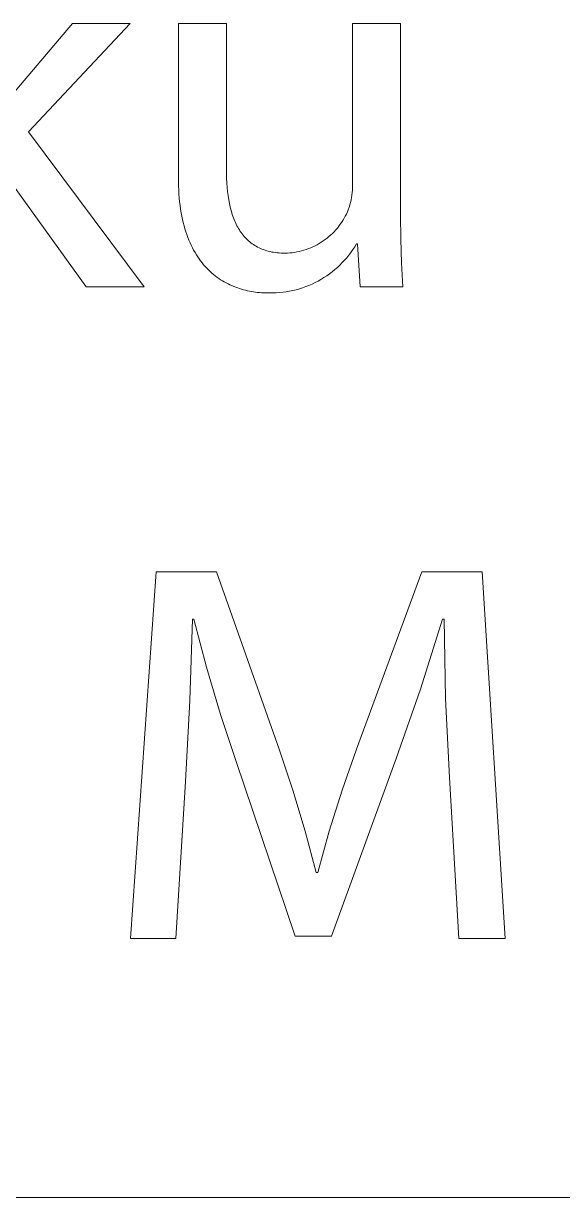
# Model space of a CAD drawing. Header units: millimetres. Extents: x 1348 to 6197, y -150 to 3238.
# Drawn here: x 5180.2 to 5228.3, y -149.9 to -45.1 of the extents above; entities that cross this region are included whole.
import ezdxf

# ---------------------------------------------------------------- set-up
doc = ezdxf.new("R2010")
doc.units = ezdxf.units.MM
doc.header["$MEASUREMENT"] = 0
doc.layers.add('Domyślny', color=7, linetype='Continuous', true_color=0x000000)

msp = doc.modelspace()

# ---------------------------------------------------------------- linework, layer by layer
at = {"layer": 'Domyślny', "color": 18, "lineweight": 15, "true_color": 0x000000}
for p, q in [((5177.65, -53.25), (5184.53, -45.15)), ((5189.68, -45.15), (5180.61, -54.8)), ((5184.53, -45.15), (5189.68, -45.15)), ((5193.99, -58.9), (5193.99, -45.14)), ((5193.99, -45.14), (5198.27, -45.14)), ((5198.27, -45.14), (5198.27, -58.16)), ((5209.53, -59.56), (5209.53, -45.14)), ((5209.53, -45.14), (5213.81, -45.14)), ((5213.81, -45.14), (5213.81, -62.24)), ((5180.61, -54.8), (5190.94, -68.64)), ((5185.76, -68.64), (5177.65, -57.39)), ((5198.27, -58.16), (5198.27, -58.57)), ((5198.27, -58.57), (5198.29, -58.97)), ((5194, -59.65), (5193.99, -58.9)), ((5194.02, -60.02), (5194, -59.65)), ((5198.29, -58.97), (5198.31, -59.37)), ((5198.31, -59.37), (5198.34, -59.76)), ((5209.52, -59.78), (5209.53, -59.56)), ((5194.04, -60.37), (5194.02, -60.02)), ((5194.07, -60.72), (5194.04, -60.37)), ((5194.1, -61.05), (5194.07, -60.72)), ((5198.34, -59.76), (5198.37, -60.13)), ((5198.37, -60.13), (5198.42, -60.5)), ((5198.42, -60.5), (5198.48, -60.86)), ((5209.39, -60.89), (5209.43, -60.67)), ((5209.43, -60.67), (5209.47, -60.45)), ((5209.47, -60.45), (5209.49, -60.23)), ((5209.49, -60.23), (5209.51, -60.01)), ((5209.51, -60.01), (5209.52, -59.78)), ((5194.14, -61.38), (5194.1, -61.05)), ((5194.19, -61.7), (5194.14, -61.38)), ((5194.24, -62.02), (5194.19, -61.7)), ((5198.48, -60.86), (5198.54, -61.2)), ((5198.54, -61.2), (5198.62, -61.54)), ((5198.62, -61.54), (5198.66, -61.7)), ((5198.66, -61.7), (5198.7, -61.86)), ((5209.07, -61.95), (5209.15, -61.76)), ((5209.15, -61.76), (5209.22, -61.54)), ((5209.22, -61.54), (5209.29, -61.33)), ((5209.29, -61.33), (5209.34, -61.11)), ((5209.34, -61.11), (5209.39, -60.89)), ((5194.3, -62.32), (5194.24, -62.02)), ((5194.36, -62.62), (5194.3, -62.32)), ((5194.42, -62.91), (5194.36, -62.62)), ((5198.7, -61.86), (5198.75, -62.02)), ((5198.75, -62.02), (5198.8, -62.18)), ((5198.8, -62.18), (5198.85, -62.33)), ((5198.85, -62.33), (5198.9, -62.48)), ((5198.9, -62.48), (5198.96, -62.63)), ((5198.96, -62.63), (5199.02, -62.77)), ((5199.02, -62.77), (5199.08, -62.91)), ((5208.55, -62.89), (5208.67, -62.71)), ((5208.67, -62.71), (5208.78, -62.52)), ((5208.78, -62.52), (5208.88, -62.34)), ((5208.88, -62.34), (5208.98, -62.15)), ((5208.98, -62.15), (5209.07, -61.95)), ((5213.81, -62.24), (5213.82, -64.37)), ((5194.5, -63.19), (5194.42, -62.91)), ((5194.57, -63.46), (5194.5, -63.19)), ((5194.65, -63.72), (5194.57, -63.46)), ((5194.74, -63.98), (5194.65, -63.72)), ((5199.08, -62.91), (5199.15, -63.05)), ((5199.15, -63.05), (5199.21, -63.18)), ((5199.21, -63.18), (5199.28, -63.31)), ((5199.28, -63.31), (5199.36, -63.44)), ((5199.36, -63.44), (5199.43, -63.56)), ((5199.43, -63.56), (5199.51, -63.69)), ((5199.51, -63.69), (5199.59, -63.8)), ((5199.59, -63.8), (5199.68, -63.92)), ((5207.58, -64.01), (5207.74, -63.87)), ((5207.74, -63.87), (5207.89, -63.72)), ((5207.89, -63.72), (5208.03, -63.56)), ((5208.03, -63.56), (5208.17, -63.4)), ((5208.17, -63.4), (5208.3, -63.23)), ((5208.3, -63.23), (5208.43, -63.06)), ((5208.43, -63.06), (5208.55, -62.89)), ((5194.83, -64.23), (5194.74, -63.98)), ((5194.93, -64.47), (5194.83, -64.23)), ((5195.03, -64.71), (5194.93, -64.47)), ((5195.13, -64.93), (5195.03, -64.71)), ((5195.24, -65.15), (5195.13, -64.93)), ((5199.68, -63.92), (5199.77, -64.03)), ((5199.77, -64.03), (5199.86, -64.14)), ((5199.86, -64.14), (5199.95, -64.24)), ((5199.95, -64.24), (5200.05, -64.34)), ((5200.05, -64.34), (5200.14, -64.44)), ((5200.14, -64.44), (5200.25, -64.54)), ((5200.25, -64.54), (5200.35, -64.63)), ((5200.35, -64.63), (5200.46, -64.71)), ((5200.46, -64.71), (5200.57, -64.8)), ((5200.57, -64.8), (5200.69, -64.87)), ((5200.69, -64.87), (5200.8, -64.95)), ((5206.18, -64.98), (5206.37, -64.88)), ((5206.37, -64.88), (5206.55, -64.77)), ((5206.55, -64.77), (5206.73, -64.66)), ((5206.73, -64.66), (5206.91, -64.54)), ((5206.91, -64.54), (5207.09, -64.42)), ((5207.09, -64.42), (5207.26, -64.29)), ((5207.26, -64.29), (5207.42, -64.16)), ((5207.42, -64.16), (5207.58, -64.01)), ((5209.88, -64.81), (5209.72, -65.07)), ((5209.98, -64.81), (5209.88, -64.81)), ((5210.2, -68.64), (5209.98, -64.81)), ((5213.82, -64.37), (5213.88, -66.51)), ((5195.35, -65.37), (5195.24, -65.15)), ((5195.47, -65.57), (5195.35, -65.37)), ((5195.59, -65.77), (5195.47, -65.57)), ((5195.71, -65.96), (5195.59, -65.77)), ((5195.84, -66.15), (5195.71, -65.96)), ((5200.8, -64.95), (5200.93, -65.02)), ((5200.93, -65.02), (5201.05, -65.09)), ((5201.05, -65.09), (5201.18, -65.15)), ((5201.18, -65.15), (5201.31, -65.21)), ((5201.31, -65.21), (5201.44, -65.27)), ((5201.44, -65.27), (5201.58, -65.32)), ((5201.58, -65.32), (5201.72, -65.37)), ((5201.72, -65.37), (5201.87, -65.42)), ((5201.87, -65.42), (5202.01, -65.46)), ((5202.01, -65.46), (5202.17, -65.49)), ((5202.17, -65.49), (5202.32, -65.53)), ((5202.32, -65.53), (5202.48, -65.55)), ((5202.48, -65.55), (5202.64, -65.58)), ((5202.64, -65.58), (5202.81, -65.6)), ((5202.81, -65.6), (5202.97, -65.61)), ((5202.97, -65.61), (5203.15, -65.62)), ((5203.15, -65.62), (5203.32, -65.63)), ((5203.32, -65.63), (5203.5, -65.63)), ((5203.5, -65.63), (5203.72, -65.62)), ((5203.72, -65.62), (5203.93, -65.61)), ((5203.93, -65.61), (5204.14, -65.59)), ((5204.14, -65.59), (5204.35, -65.56)), ((5204.35, -65.56), (5204.56, -65.52)), ((5204.56, -65.52), (5204.77, -65.48)), ((5204.77, -65.48), (5204.98, -65.43)), ((5204.98, -65.43), (5205.19, -65.37)), ((5205.19, -65.37), (5205.39, -65.31)), ((5205.39, -65.31), (5205.59, -65.23)), ((5205.59, -65.23), (5205.79, -65.16)), ((5205.79, -65.16), (5205.98, -65.07)), ((5205.98, -65.07), (5206.18, -64.98)), ((5209.2, -65.8), (5209.01, -66.04)), ((5209.38, -65.56), (5209.2, -65.8)), ((5209.56, -65.32), (5209.38, -65.56)), ((5209.72, -65.07), (5209.56, -65.32)), ((5195.97, -66.33), (5195.84, -66.15)), ((5196.1, -66.5), (5195.97, -66.33)), ((5196.24, -66.67), (5196.1, -66.5)), ((5196.38, -66.83), (5196.24, -66.67)), ((5196.52, -66.98), (5196.38, -66.83)), ((5196.66, -67.13), (5196.52, -66.98)), ((5208.17, -66.9), (5207.94, -67.1)), ((5208.39, -66.7), (5208.17, -66.9)), ((5208.6, -66.48), (5208.39, -66.7)), ((5208.81, -66.26), (5208.6, -66.48)), ((5209.01, -66.04), (5208.81, -66.26)), ((5213.88, -66.51), (5214, -68.64)), ((5196.81, -67.27), (5196.66, -67.13)), ((5196.96, -67.41), (5196.81, -67.27)), ((5197.12, -67.54), (5196.96, -67.41)), ((5197.27, -67.66), (5197.12, -67.54)), ((5197.43, -67.78), (5197.27, -67.66)), ((5197.59, -67.89), (5197.43, -67.78)), ((5197.75, -68), (5197.59, -67.89)), ((5197.92, -68.1), (5197.75, -68)), ((5206.71, -67.97), (5206.45, -68.12)), ((5206.97, -67.81), (5206.71, -67.97)), ((5207.22, -67.65), (5206.97, -67.81)), ((5207.47, -67.47), (5207.22, -67.65)), ((5207.71, -67.29), (5207.47, -67.47)), ((5207.94, -67.1), (5207.71, -67.29)), ((5190.94, -68.64), (5185.76, -68.64)), ((5198.08, -68.2), (5197.92, -68.1)), ((5198.25, -68.29), (5198.08, -68.2)), ((5198.42, -68.38), (5198.25, -68.29)), ((5198.59, -68.46), (5198.42, -68.38)), ((5198.76, -68.53), (5198.59, -68.46)), ((5198.93, -68.61), (5198.76, -68.53)), ((5199.1, -68.67), (5198.93, -68.61)), ((5199.28, -68.74), (5199.1, -68.67)), ((5199.45, -68.79), (5199.28, -68.74)), ((5199.63, -68.85), (5199.45, -68.79)), ((5199.81, -68.9), (5199.63, -68.85)), ((5199.98, -68.94), (5199.81, -68.9)), ((5200.16, -68.98), (5199.98, -68.94)), ((5200.34, -69.02), (5200.16, -68.98)), ((5200.52, -69.05), (5200.34, -69.02)), ((5200.69, -69.08), (5200.52, -69.05)), ((5200.87, -69.11), (5200.69, -69.08)), ((5201.05, -69.13), (5200.87, -69.11)), ((5201.22, -69.14), (5201.05, -69.13)), ((5203.3, -69.12), (5203, -69.15)), ((5203.6, -69.08), (5203.3, -69.12)), ((5203.9, -69.03), (5203.6, -69.08)), ((5204.19, -68.96), (5203.9, -69.03)), ((5204.49, -68.89), (5204.19, -68.96)), ((5204.78, -68.81), (5204.49, -68.89)), ((5205.06, -68.72), (5204.78, -68.81)), ((5205.35, -68.62), (5205.06, -68.72)), ((5205.63, -68.51), (5205.35, -68.62)), ((5205.91, -68.39), (5205.63, -68.51)), ((5206.18, -68.26), (5205.91, -68.39)), ((5206.45, -68.12), (5206.18, -68.26)), ((5214, -68.64), (5210.2, -68.64)), ((5201.4, -69.16), (5201.22, -69.14)), ((5201.58, -69.17), (5201.4, -69.16)), ((5201.75, -69.18), (5201.58, -69.17)), ((5201.92, -69.18), (5201.75, -69.18)), ((5202.1, -69.18), (5201.92, -69.18)), ((5202.4, -69.18), (5202.1, -69.18)), ((5202.7, -69.17), (5202.4, -69.18)), ((5203, -69.15), (5202.7, -69.17)), ((5189.72, -126.78), (5192, -94.06)), ((5192, -94.06), (5197.39, -94.06)), ((5197.39, -94.06), (5202.98, -109.9)), ((5209.87, -109.9), (5215.7, -94.06)), ((5215.7, -94.06), (5221.08, -94.06)), ((5221.08, -94.06), (5223.13, -126.78)), ((5195.26, -98.29), (5195.01, -105.53)), ((5195.36, -98.29), (5195.26, -98.29)), ((5196.49, -102.56), (5195.36, -98.29)), ((5217.54, -98.29), (5215.58, -104.54)), ((5217.69, -98.29), (5217.54, -98.29)), ((5217.82, -105.36), (5217.69, -98.29)), ((5197.75, -106.8), (5196.49, -102.56)), ((5215.58, -104.54), (5213.41, -110.73)), ((5195.01, -105.53), (5194.63, -112.76)), ((5218.17, -112.42), (5217.82, -105.36)), ((5199.13, -111), (5197.75, -106.8)), ((5202.98, -109.9), (5204.19, -113.53)), ((5208.61, -113.53), (5209.87, -109.9)), ((5204.42, -126.58), (5199.13, -111)), ((5213.41, -110.73), (5207.64, -126.58)), ((5194.63, -112.76), (5193.76, -126.78)), ((5219, -126.78), (5218.17, -112.42)), ((5204.19, -113.53), (5205.29, -117.2)), ((5207.45, -117.2), (5208.61, -113.53)), ((5205.29, -117.2), (5206.29, -120.9)), ((5206.42, -120.9), (5207.45, -117.2)), ((5206.29, -120.9), (5206.42, -120.9)), ((5207.64, -126.58), (5204.42, -126.58)), ((5193.76, -126.78), (5189.72, -126.78)), ((5223.13, -126.78), (5219, -126.78)), ((6192.9, -149.89), (1348.21, -149.89)), ((6192.9, -149.89), (4364.92, -149.89))]:
    msp.add_line(p, q, dxfattribs=at)

doc.saveas('drawing.dxf')
